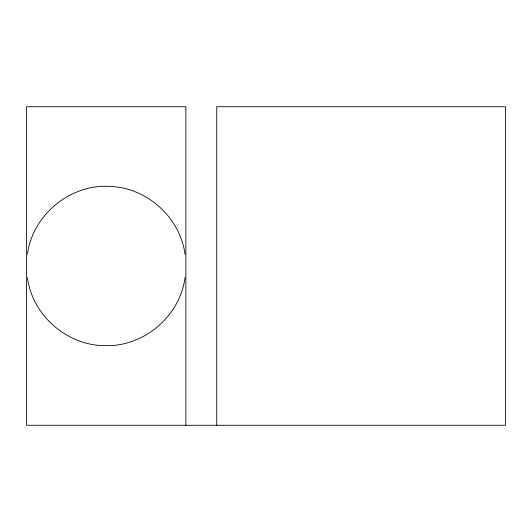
<?xml version="1.0" encoding="UTF-8"?>
<svg xmlns="http://www.w3.org/2000/svg" width="532" height="532" viewBox="0 0 532 532"><rect width="100%" height="100%" fill="white"/><g stroke="black" fill="none" stroke-linecap="round" stroke-linejoin="round"><path stroke-width="0.8" d="M27.465 254.316C32.445 214.908 70.497 183.673 110.124 186.459C147.058 187.603 180.242 217.674 185.01 254.316M185.01 277.684C180.129 315.702 144.558 346.385 106.234 345.634C67.91 346.385 32.339 315.702 27.465 277.684M216.724 425.268L216.724 106.733L505.4 106.733L505.4 425.268L26.6 425.268L26.6 106.733L185.868 106.733L185.868 425.268"/></g></svg>
